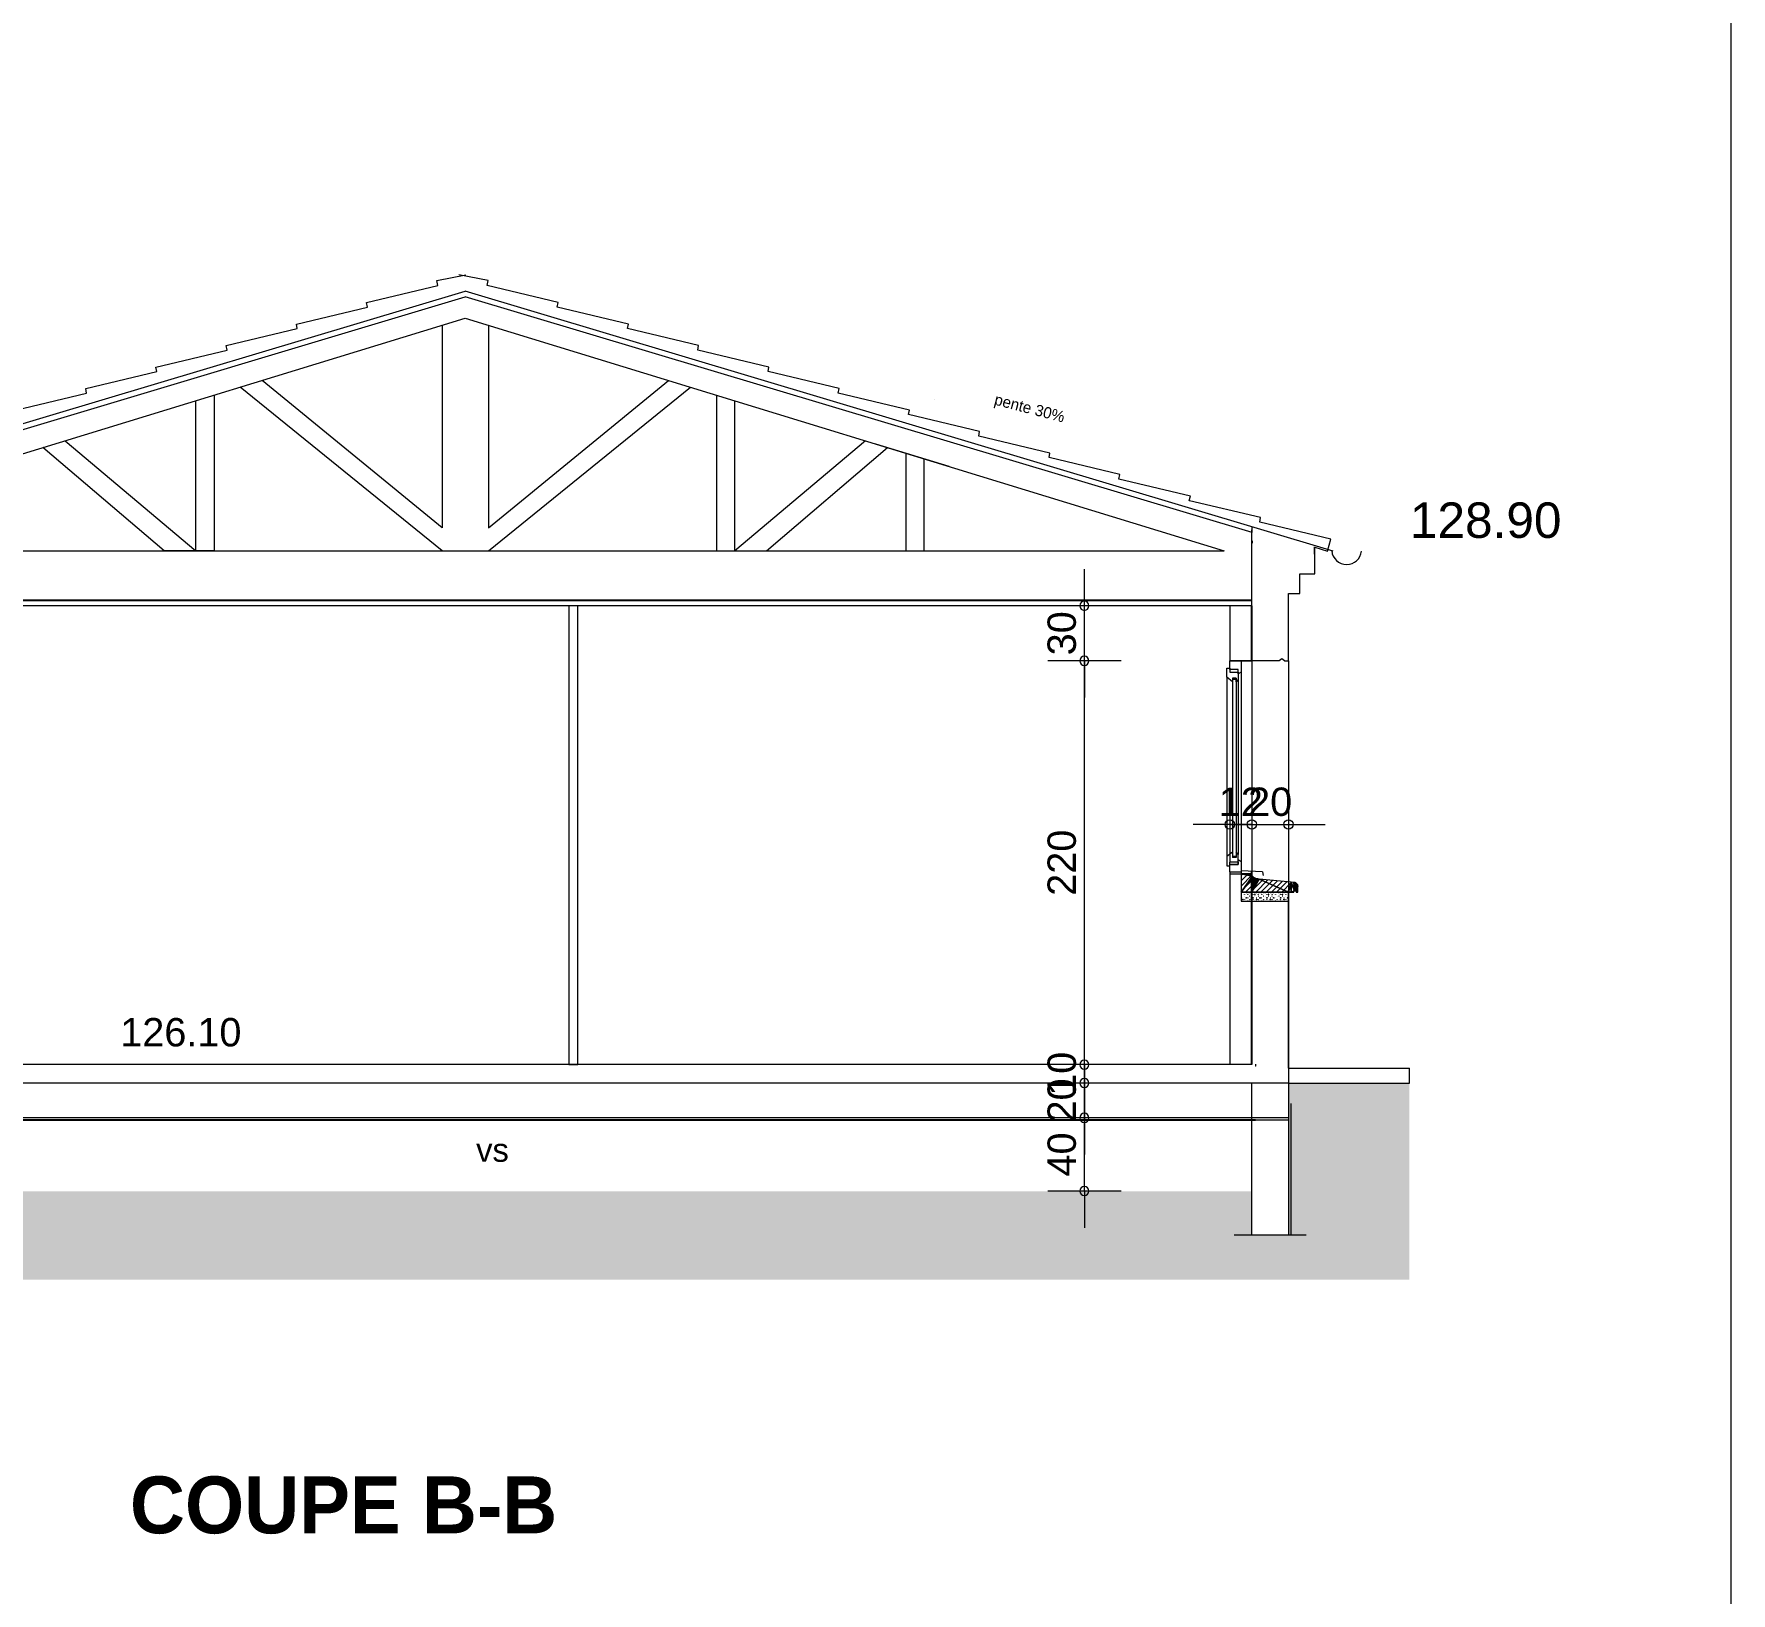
# Model space of a CAD drawing. Header units: metres. Extents: x -36.1 to 26, y -0.1 to 41.9.
# Drawn here: x 16.72 to 25.96, y 24.87 to 33.36 of the extents above; entities that cross this region are included whole.
import ezdxf
from ezdxf.enums import TextEntityAlignment as Align
from ezdxf.lldxf.tags import DXFTag

# ---------------------------------------------------------------- set-up
doc = ezdxf.new("R2010")
doc.units = ezdxf.units.M
doc.header["$MEASUREMENT"] = 0
for name, color, linetype in [('Calque commun', 7, 'Continuous'), ('Calque4', 7, 'Continuous'), ('Cotations', 7, 'Continuous'), ('Textes', 7, 'Continuous')]:
    doc.layers.add(name, color=color, linetype=linetype)
doc.styles.add('Arial10', font='arial.ttf', dxfattribs={"height": 0.154626})
doc.styles.add('Arial11', font='arial.ttf', dxfattribs={"height": 0.193282})
doc.styles.add('Arial8', font='arial.ttf', dxfattribs={"height": 0.154626})
doc.styles.add('Arial9', font='arial.ttf', dxfattribs={"height": 0.127566})
doc.styles.add('Century Gothic23', font='GOTHIC.TTF', dxfattribs={"height": 0.061285})
doc.styles.add('Century Gothic8', font='GOTHICB.TTF', dxfattribs={"height": 0.31023})
tags = doc.linetypes.add('HIDDEN', pattern=[0.375, 0.25, -0.125]).pattern_tags.tags
tags[6:7] = [DXFTag(74, 4), DXFTag(75, 0), DXFTag(340, '0'), DXFTag(46, 1.0), DXFTag(50, 0.0), DXFTag(44, 0.0), DXFTag(45, 0.0)]
tags[4:5] = [DXFTag(74, 4), DXFTag(75, 0), DXFTag(340, '0'), DXFTag(46, 1.0), DXFTag(50, 0.0), DXFTag(44, 0.0), DXFTag(45, 0.0)]
tags = doc.linetypes.add('HIDDENX2', pattern=[0.75, 0.5, -0.25]).pattern_tags.tags
tags[6:7] = [DXFTag(74, 4), DXFTag(75, 0), DXFTag(340, '0'), DXFTag(46, 1.0), DXFTag(50, 0.0), DXFTag(44, 0.0), DXFTag(45, 0.0)]
tags[4:5] = [DXFTag(74, 4), DXFTag(75, 0), DXFTag(340, '0'), DXFTag(46, 1.0), DXFTag(50, 0.0), DXFTag(44, 0.0), DXFTag(45, 0.0)]

# ---------------------------------------------------------------- blocks, each defined once
blk = doc.blocks.new('new253')
at = {"layer": 'Cotations', "color": 14, "linetype": 'Continuous', "lineweight": 9}
blk.add_arc((0, 0), 0.5, 0, 359.9994, dxfattribs=at)
blk = doc.blocks.new('new254')
at = {"layer": 'Cotations', "color": 14, "linetype": 'Continuous', "lineweight": 9}
blk.add_arc((0, 0), 0.5, 0, 359.9994, dxfattribs=at)
blk = doc.blocks.new('DimLine15490')
at = {"layer": 'Cotations', "color": 14, "linetype": 'Continuous', "lineweight": 9}
for p, q in [((22.4391, 30.2484), (22.4391, 30.4484)), ((22.6391, 30.2484), (22.2391, 30.2484)), ((22.4391, 29.9485), (22.4391, 30.2484)), ((22.6391, 29.9485), (22.2391, 29.9485)), ((22.4391, 29.9485), (22.4391, 29.7485))]:
    blk.add_line(p, q, dxfattribs=at)
at = {"layer": 'Cotations', "color": 14, "linetype": 'Continuous', "lineweight": 9, "xscale": 0.05000000074505806, "yscale": 0.05000000074505806, "zscale": 0.05000000074505806}
for name, p, rotation in [('new254', (22.4391, 30.2484), -90.00000000000001), ('new253', (22.4391, 29.9485), 90)]:
    blk.add_blockref(name, p, dxfattribs=dict(at, rotation=rotation))
at = {"layer": 'Cotations', "color": 7, "linetype": 'Continuous', "lineweight": 9, "style": 'Arial8'}
blk.add_text('30', height=0.15463, rotation=90, dxfattribs=at).set_placement((22.4391, 30.0984), align=Align.BOTTOM_CENTER)
blk = doc.blocks.new('new257')
at = {"layer": 'Cotations', "color": 14, "linetype": 'Continuous', "lineweight": 9}
blk.add_arc((0, 0), 0.5, 0, 359.9994, dxfattribs=at)
blk = doc.blocks.new('new258')
at = {"layer": 'Cotations', "color": 14, "linetype": 'Continuous', "lineweight": 9}
blk.add_arc((0, 0), 0.5, 0, 359.9994, dxfattribs=at)
blk = doc.blocks.new('DimLine15597')
at = {"layer": 'Cotations', "color": 14, "linetype": 'Continuous', "lineweight": 9}
for p, q in [((23.2312, 29.257), (23.2312, 28.857)), ((23.3512, 29.257), (23.3512, 28.857)), ((23.2312, 29.057), (23.0312, 29.057)), ((23.2312, 29.057), (23.3512, 29.057)), ((23.3512, 29.057), (23.5512, 29.057))]:
    blk.add_line(p, q, dxfattribs=at)
at = {"layer": 'Cotations', "color": 14, "linetype": 'Continuous', "lineweight": 9, "extrusion": (0, 0, -1), "xscale": 0.05000000074505806, "yscale": 0.05000000074505806, "zscale": 0.05000000074505806, "rotation": 180}
blk.add_blockref('new257', (-23.2312, 29.057), dxfattribs=at)
at = {"layer": 'Cotations', "color": 14, "linetype": 'Continuous', "lineweight": 9, "extrusion": (0, 0, -1), "xscale": 0.05000000074505806, "yscale": 0.05000000074505806, "zscale": 0.05000000074505806}
blk.add_blockref('new258', (-23.3512, 29.057), dxfattribs=at)
at = {"layer": 'Cotations', "color": 7, "linetype": 'Continuous', "lineweight": 9, "style": 'Arial8'}
blk.add_text('12', height=0.15463, dxfattribs=at).set_placement((23.2912, 29.057), align=Align.BOTTOM_CENTER)
blk = doc.blocks.new('new259')
at = {"layer": 'Cotations', "color": 14, "linetype": 'Continuous', "lineweight": 9}
blk.add_arc((0, 0), 0.5, 0, 359.9994, dxfattribs=at)
blk = doc.blocks.new('new260')
at = {"layer": 'Cotations', "color": 14, "linetype": 'Continuous', "lineweight": 9}
blk.add_arc((0, 0), 0.5, 0, 359.9994, dxfattribs=at)
blk = doc.blocks.new('DimLine15603')
at = {"layer": 'Cotations', "color": 14, "linetype": 'Continuous', "lineweight": 9}
for p, q in [((23.3512, 29.257), (23.3512, 28.857)), ((23.5512, 29.257), (23.5512, 28.857)), ((23.3512, 29.057), (23.1512, 29.057)), ((23.3512, 29.057), (23.5512, 29.057)), ((23.5512, 29.057), (23.7512, 29.057))]:
    blk.add_line(p, q, dxfattribs=at)
at = {"layer": 'Cotations', "color": 14, "linetype": 'Continuous', "lineweight": 9, "extrusion": (0, 0, -1), "xscale": 0.05000000074505806, "yscale": 0.05000000074505806, "zscale": 0.05000000074505806, "rotation": 180}
blk.add_blockref('new259', (-23.3512, 29.057), dxfattribs=at)
at = {"layer": 'Cotations', "color": 14, "linetype": 'Continuous', "lineweight": 9, "extrusion": (0, 0, -1), "xscale": 0.05000000074505806, "yscale": 0.05000000074505806, "zscale": 0.05000000074505806}
blk.add_blockref('new260', (-23.5512, 29.057), dxfattribs=at)
at = {"layer": 'Cotations', "color": 7, "linetype": 'Continuous', "lineweight": 9, "style": 'Arial8'}
blk.add_text('20', height=0.15463, dxfattribs=at).set_placement((23.4512, 29.057), align=Align.BOTTOM_CENTER)
blk = doc.blocks.new('new261')
at = {"layer": 'Cotations', "color": 14, "linetype": 'Continuous', "lineweight": 9}
blk.add_arc((0, 0), 0.5, 0, 359.9994, dxfattribs=at)
blk = doc.blocks.new('new262')
at = {"layer": 'Cotations', "color": 14, "linetype": 'Continuous', "lineweight": 9}
blk.add_arc((0, 0), 0.5, 0, 359.9994, dxfattribs=at)
blk = doc.blocks.new('DimLine15617')
at = {"layer": 'Cotations', "color": 14, "linetype": 'Continuous', "lineweight": 9}
for p, q in [((22.4391, 27.7484), (22.4391, 27.9484)), ((22.6391, 27.7484), (22.2391, 27.7484)), ((22.4391, 27.6484), (22.4391, 27.7484)), ((22.6391, 27.6484), (22.2391, 27.6484)), ((22.4391, 27.6484), (22.4391, 27.4484))]:
    blk.add_line(p, q, dxfattribs=at)
at = {"layer": 'Cotations', "color": 14, "linetype": 'Continuous', "lineweight": 9, "xscale": 0.05000000074505806, "yscale": 0.05000000074505806, "zscale": 0.05000000074505806}
for name, p, rotation in [('new262', (22.4391, 27.7484), -90.00000000000001), ('new261', (22.4391, 27.6484), 90)]:
    blk.add_blockref(name, p, dxfattribs=dict(at, rotation=rotation))
at = {"layer": 'Cotations', "color": 7, "linetype": 'Continuous', "lineweight": 9, "style": 'Arial8'}
blk.add_text('10', height=0.15463, rotation=90, dxfattribs=at).set_placement((22.4391, 27.6984), align=Align.BOTTOM_CENTER)
blk = doc.blocks.new('new263')
at = {"layer": 'Cotations', "color": 14, "linetype": 'Continuous', "lineweight": 9}
blk.add_arc((0, 0), 0.5, 0, 359.9994, dxfattribs=at)
blk = doc.blocks.new('new264')
at = {"layer": 'Cotations', "color": 14, "linetype": 'Continuous', "lineweight": 9}
blk.add_arc((0, 0), 0.5, 0, 359.9994, dxfattribs=at)
blk = doc.blocks.new('DimLine15623')
at = {"layer": 'Cotations', "color": 14, "linetype": 'Continuous', "lineweight": 9}
for p, q in [((22.4391, 27.6484), (22.4391, 27.8484)), ((22.6391, 27.6484), (22.2391, 27.6484)), ((22.4391, 27.4584), (22.4391, 27.6484)), ((22.6391, 27.4584), (22.2391, 27.4584)), ((22.4391, 27.4584), (22.4391, 27.2584))]:
    blk.add_line(p, q, dxfattribs=at)
at = {"layer": 'Cotations', "color": 14, "linetype": 'Continuous', "lineweight": 9, "xscale": 0.05000000074505806, "yscale": 0.05000000074505806, "zscale": 0.05000000074505806}
for name, p, rotation in [('new264', (22.4391, 27.6484), -90.00000000000001), ('new263', (22.4391, 27.4584), 90)]:
    blk.add_blockref(name, p, dxfattribs=dict(at, rotation=rotation))
at = {"layer": 'Cotations', "color": 7, "linetype": 'Continuous', "lineweight": 9, "style": 'Arial8'}
blk.add_text('20', height=0.15463, rotation=90, dxfattribs=at).set_placement((22.4391, 27.5534), align=Align.BOTTOM_CENTER)
blk = doc.blocks.new('new265')
at = {"layer": 'Cotations', "color": 14, "linetype": 'Continuous', "lineweight": 9}
blk.add_arc((0, 0), 0.5, 0, 359.9994, dxfattribs=at)
blk = doc.blocks.new('new266')
at = {"layer": 'Cotations', "color": 14, "linetype": 'Continuous', "lineweight": 9}
blk.add_arc((0, 0), 0.5, 0, 359.9994, dxfattribs=at)
blk = doc.blocks.new('DimLine15629')
at = {"layer": 'Cotations', "color": 14, "linetype": 'Continuous', "lineweight": 9}
for p, q in [((22.4391, 27.4584), (22.4391, 27.6584)), ((22.6391, 27.4584), (22.2391, 27.4584)), ((22.4391, 27.0597), (22.4391, 27.4584)), ((22.6391, 27.0597), (22.2391, 27.0597)), ((22.4391, 27.0597), (22.4391, 26.8597))]:
    blk.add_line(p, q, dxfattribs=at)
at = {"layer": 'Cotations', "color": 14, "linetype": 'Continuous', "lineweight": 9, "xscale": 0.05000000074505806, "yscale": 0.05000000074505806, "zscale": 0.05000000074505806}
for name, p, rotation in [('new266', (22.4391, 27.4584), -90.00000000000001), ('new265', (22.4391, 27.0597), 90)]:
    blk.add_blockref(name, p, dxfattribs=dict(at, rotation=rotation))
at = {"layer": 'Cotations', "color": 7, "linetype": 'Continuous', "lineweight": 9, "style": 'Arial8'}
blk.add_text('40', height=0.15463, rotation=90, dxfattribs=at).set_placement((22.4391, 27.2591), align=Align.BOTTOM_CENTER)
blk = doc.blocks.new('new267')
at = {"layer": 'Cotations', "color": 14, "linetype": 'Continuous', "lineweight": 9}
blk.add_arc((0, 0), 0.5, 0, 359.9994, dxfattribs=at)
blk = doc.blocks.new('new268')
at = {"layer": 'Cotations', "color": 14, "linetype": 'Continuous', "lineweight": 9}
blk.add_arc((0, 0), 0.5, 0, 359.9994, dxfattribs=at)
blk = doc.blocks.new('DimLine15642')
at = {"layer": 'Cotations', "color": 14, "linetype": 'Continuous', "lineweight": 9}
for p, q in [((22.4391, 27.7484), (22.4391, 27.9484)), ((22.6391, 27.7484), (22.2391, 27.7484)), ((22.4391, 27.6484), (22.4391, 27.7484)), ((22.6391, 27.6484), (22.2391, 27.6484)), ((22.4391, 27.6484), (22.4391, 27.4484))]:
    blk.add_line(p, q, dxfattribs=at)
at = {"layer": 'Cotations', "color": 14, "linetype": 'Continuous', "lineweight": 9, "xscale": 0.05000000074505806, "yscale": 0.05000000074505806, "zscale": 0.05000000074505806}
for name, p, rotation in [('new268', (22.4391, 27.7484), -90.00000000000001), ('new267', (22.4391, 27.6484), 90)]:
    blk.add_blockref(name, p, dxfattribs=dict(at, rotation=rotation))
at = {"layer": 'Cotations', "color": 7, "linetype": 'Continuous', "lineweight": 9, "style": 'Arial8'}
blk.add_text('10', height=0.15463, rotation=90, dxfattribs=at).set_placement((22.4391, 27.6984), align=Align.BOTTOM_CENTER)
blk = doc.blocks.new('new269')
at = {"layer": 'Cotations', "color": 14, "linetype": 'Continuous', "lineweight": 9}
blk.add_arc((0, 0), 0.5, 0, 359.9994, dxfattribs=at)
blk = doc.blocks.new('new270')
at = {"layer": 'Cotations', "color": 14, "linetype": 'Continuous', "lineweight": 9}
blk.add_arc((0, 0), 0.5, 0, 359.9994, dxfattribs=at)
blk = doc.blocks.new('DimLine15648')
at = {"layer": 'Cotations', "color": 14, "linetype": 'Continuous', "lineweight": 9}
for p, q in [((22.4391, 27.7484), (22.4391, 27.9484)), ((22.6391, 27.7484), (22.2391, 27.7484)), ((22.4391, 27.6484), (22.4391, 27.7484)), ((22.6391, 27.6484), (22.2391, 27.6484)), ((22.4391, 27.6484), (22.4391, 27.4484))]:
    blk.add_line(p, q, dxfattribs=at)
at = {"layer": 'Cotations', "color": 14, "linetype": 'Continuous', "lineweight": 9, "xscale": 0.05000000074505806, "yscale": 0.05000000074505806, "zscale": 0.05000000074505806}
for name, p, rotation in [('new270', (22.4391, 27.7484), -90.00000000000001), ('new269', (22.4391, 27.6484), 90)]:
    blk.add_blockref(name, p, dxfattribs=dict(at, rotation=rotation))
at = {"layer": 'Cotations', "color": 7, "linetype": 'Continuous', "lineweight": 9, "style": 'Arial8'}
blk.add_text('10', height=0.15463, rotation=90, dxfattribs=at).set_placement((22.4391, 27.6984), align=Align.BOTTOM_CENTER)
blk = doc.blocks.new('new273')
at = {"layer": 'Cotations', "color": 14, "linetype": 'Continuous', "lineweight": 9}
blk.add_arc((0, 0), 0.5, 0, 359.9994, dxfattribs=at)
blk = doc.blocks.new('new274')
at = {"layer": 'Cotations', "color": 14, "linetype": 'Continuous', "lineweight": 9}
blk.add_arc((0, 0), 0.5, 0, 359.9994, dxfattribs=at)
blk = doc.blocks.new('DimLine15685')
at = {"layer": 'Cotations', "color": 14, "linetype": 'Continuous', "lineweight": 9}
for p, q in [((22.4391, 29.9485), (22.4391, 30.1485)), ((22.6391, 29.9485), (22.2391, 29.9485)), ((22.4391, 27.7484), (22.4391, 29.9485)), ((22.6391, 27.7484), (22.2391, 27.7484)), ((22.4391, 27.7484), (22.4391, 27.5484))]:
    blk.add_line(p, q, dxfattribs=at)
at = {"layer": 'Cotations', "color": 14, "linetype": 'Continuous', "lineweight": 9, "xscale": 0.05000000074505806, "yscale": 0.05000000074505806, "zscale": 0.05000000074505806}
for name, p, rotation in [('new274', (22.4391, 29.9485), -90.00000000000001), ('new273', (22.4391, 27.7484), 90)]:
    blk.add_blockref(name, p, dxfattribs=dict(at, rotation=rotation))
at = {"layer": 'Cotations', "color": 7, "linetype": 'Continuous', "lineweight": 9, "style": 'Arial8'}
blk.add_text('220', height=0.15463, rotation=90, dxfattribs=at).set_placement((22.4391, 28.8484), align=Align.BOTTOM_CENTER)
blk = doc.blocks.new('hatch12')
at = {"layer": 'Calque commun', "color": 7, "linetype": 'Continuous', "lineweight": 9}
for p, q in [((23.303, 28.7885), (23.2927, 28.7781)), ((23.3313, 28.7885), (23.2927, 28.7499)), ((23.3513, 28.7802), (23.2927, 28.7216)), ((23.3657, 28.7663), (23.2927, 28.6933)), ((23.3873, 28.7596), (23.3161, 28.6885)), ((23.4134, 28.7574), (23.3444, 28.6885)), ((23.4391, 28.7548), (23.3727, 28.6885)), ((23.4648, 28.7523), (23.401, 28.6885)), ((23.4905, 28.7497), (23.4293, 28.6885)), ((23.5162, 28.7471), (23.4576, 28.6885)), ((23.542, 28.7446), (23.4858, 28.6885)), ((23.5677, 28.7421), (23.5141, 28.6885)), ((23.5917, 28.7377), (23.5424, 28.6885)), ((23.6027, 28.7205), (23.5707, 28.6885)), ((23.6027, 28.6922), (23.599, 28.6885))]:
    blk.add_line(p, q, dxfattribs=at)
at = {"layer": 'Calque commun', "color": 7, "linetype": 'Continuous', "lineweight": 18}
mesh = blk.add_polyface(dxfattribs=at)
corners = [(23.5913, 28.694), (23.5921, 28.6928), (23.6027, 28.6885), (23.5807, 28.6885), (23.5805, 28.6899), (23.5662, 28.6885), (23.5859, 28.6961), (23.6016, 28.7255), (23.5998, 28.7294), (23.5832, 28.695), (23.5662, 28.7422), (23.5987, 28.7312), (23.5845, 28.6957), (23.587, 28.74), (23.5849, 28.7406), (23.5908, 28.7383), (23.5889, 28.7392), (23.5874, 28.6961), (23.5889, 28.6957), (23.6027, 28.7214), (23.3512, 28.6885), (23.3877, 28.7596), (23.384, 28.7599), (23.3915, 28.7596), (23.3547, 28.7756), (23.2927, 28.6885), (23.3573, 28.7729), (23.5828, 28.741), (23.5807, 28.7412), (23.5512, 28.6885), (23.3803, 28.7605), (23.3766, 28.7614), (23.373, 28.7627), (23.3696, 28.7642), (23.5944, 28.7358), (23.5927, 28.7371), (23.5929, 28.6899), (23.5927, 28.6885), (23.6008, 28.7275), (23.3524, 28.7786), (23.2927, 28.7885), (23.5927, 28.6914), (23.3484, 28.785), (23.3469, 28.7885), (23.3503, 28.7817), (23.5807, 28.6914), (23.5821, 28.694), (23.5902, 28.695), (23.5812, 28.6928), (23.3631, 28.768), (23.3601, 28.7703), (23.3662, 28.766), (23.5974, 28.7328), (23.5959, 28.7344), (23.6022, 28.7234)]
mesh.append_faces([[corners[k] for k in face] for face in [(40, 42, 43), (34, 52, 53)]], dxfattribs={"vtx0": -1, "color": 7})
mesh.append_faces([[corners[k] for k in face] for face in [(11, 6, 8), (24, 25, 26), (9, 5, 46), (0, 19, 47), (23, 29, 10)]], dxfattribs={"vtx0": -1, "vtx1": -1, "color": 7})
mesh.append_faces([[corners[k] for k in face] for face in [(6, 7, 8), (9, 10, 5), (12, 14, 28), (12, 15, 13), (34, 6, 52)]], dxfattribs={"vtx0": -1, "vtx1": -1, "vtx2": -1, "color": 7})
mesh.append_faces([[corners[k] for k in face] for face in [(12, 13, 14), (20, 21, 22), (23, 20, 29), (0, 2, 19), (12, 35, 15), (9, 28, 10), (20, 50, 26), (20, 33, 51), (6, 19, 54), (24, 40, 25), (5, 48, 46), (6, 54, 7)]], dxfattribs={"vtx0": -1, "vtx2": -1, "color": 7})
mesh.append_faces([[corners[k] for k in face] for face in [(3, 4, 5)]], dxfattribs={"vtx1": -1, "color": 7})
mesh.append_faces([[corners[k] for k in face] for face in [(0, 1, 2), (17, 18, 19), (23, 21, 20), (25, 20, 26), (30, 31, 20), (32, 33, 20), (34, 35, 6), (24, 39, 40), (31, 32, 20), (1, 41, 2), (44, 42, 40), (4, 45, 5), (22, 30, 20), (39, 44, 40), (18, 47, 19), (45, 48, 5), (49, 50, 20), (51, 49, 20), (29, 5, 10), (6, 17, 19), (11, 52, 6), (9, 12, 28), (12, 6, 35), (41, 36, 2)]], dxfattribs={"vtx1": -1, "vtx2": -1, "color": 7})
mesh.append_faces([[corners[k] for k in face] for face in [(15, 16, 13), (14, 27, 28), (36, 37, 2), (7, 38, 8)]], dxfattribs={"vtx2": -1, "color": 7})
blk = doc.blocks.new('Block16546')
at = {"layer": 'Calque commun', "color": 7, "linetype": 'Continuous', "lineweight": 9}
for p, q in [((23.2936, 28.6776), (23.2927, 28.6776)), ((23.2927, 28.6743), (23.2936, 28.6743)), ((23.2933, 28.6666), (23.2927, 28.6672)), ((23.2927, 28.666), (23.2933, 28.6666)), ((23.2946, 28.676), (23.2936, 28.6776)), ((23.2936, 28.6743), (23.2946, 28.676)), ((23.3014, 28.6853), (23.3021, 28.686)), ((23.3021, 28.6847), (23.3014, 28.6853)), ((23.3021, 28.686), (23.3027, 28.6853)), ((23.3027, 28.6853), (23.3021, 28.6847)), ((23.3108, 28.676), (23.3114, 28.6766)), ((23.3114, 28.6753), (23.3108, 28.676)), ((23.3108, 28.6666), (23.3114, 28.6672)), ((23.3114, 28.666), (23.3108, 28.6666)), ((23.3114, 28.6766), (23.3121, 28.676)), ((23.3121, 28.676), (23.3114, 28.6753)), ((23.3114, 28.6672), (23.3121, 28.6666)), ((23.3121, 28.6666), (23.3114, 28.666)), ((23.3202, 28.6853), (23.3208, 28.686)), ((23.3208, 28.6847), (23.3202, 28.6853)), ((23.3208, 28.686), (23.3214, 28.6853)), ((23.3214, 28.6853), (23.3208, 28.6847)), ((23.3296, 28.676), (23.3302, 28.6766)), ((23.3302, 28.6753), (23.3296, 28.676)), ((23.3302, 28.6766), (23.3308, 28.676)), ((23.3308, 28.676), (23.3302, 28.6753)), ((23.3389, 28.6853), (23.3396, 28.686)), ((23.3396, 28.6847), (23.3389, 28.6853)), ((23.3389, 28.6666), (23.3396, 28.6672)), ((23.3396, 28.666), (23.3389, 28.6666)), ((23.3396, 28.686), (23.3402, 28.6853)), ((23.3402, 28.6853), (23.3396, 28.6847)), ((23.3396, 28.6672), (23.3402, 28.6666)), ((23.3402, 28.6666), (23.3396, 28.666)), ((23.3471, 28.6853), (23.348, 28.687)), ((23.348, 28.6837), (23.3471, 28.6853)), ((23.348, 28.687), (23.3499, 28.687)), ((23.3499, 28.6837), (23.348, 28.6837)), ((23.3483, 28.6666), (23.3489, 28.6672)), ((23.3489, 28.666), (23.3483, 28.6666)), ((23.3489, 28.6672), (23.3496, 28.6666)), ((23.3496, 28.6666), (23.3489, 28.666)), ((23.3499, 28.687), (23.3508, 28.6853)), ((23.3508, 28.6853), (23.3499, 28.6837)), ((23.3577, 28.676), (23.3583, 28.6766)), ((23.3583, 28.6753), (23.3577, 28.676)), ((23.3583, 28.6766), (23.3589, 28.676)), ((23.3589, 28.676), (23.3583, 28.6753)), ((23.3658, 28.676), (23.3668, 28.6776)), ((23.3668, 28.6743), (23.3658, 28.676)), ((23.3668, 28.6776), (23.3677, 28.6776)), ((23.3677, 28.6743), (23.3668, 28.6743)), ((23.3671, 28.6666), (23.3677, 28.6672)), ((23.3677, 28.666), (23.3671, 28.6666)), ((23.3686, 28.6776), (23.3677, 28.6776)), ((23.3677, 28.6743), (23.3686, 28.6743)), ((23.3683, 28.6666), (23.3677, 28.6672)), ((23.3677, 28.666), (23.3683, 28.6666)), ((23.3696, 28.676), (23.3686, 28.6776)), ((23.3686, 28.6743), (23.3696, 28.676)), ((23.3764, 28.6853), (23.3771, 28.686)), ((23.3771, 28.6847), (23.3764, 28.6853)), ((23.3771, 28.686), (23.3777, 28.6853)), ((23.3777, 28.6853), (23.3771, 28.6847)), ((23.3858, 28.676), (23.3864, 28.6766)), ((23.3864, 28.6753), (23.3858, 28.676)), ((23.3858, 28.6666), (23.3864, 28.6672)), ((23.3864, 28.666), (23.3858, 28.6666)), ((23.3864, 28.6766), (23.3871, 28.676)), ((23.3871, 28.676), (23.3864, 28.6753)), ((23.3864, 28.6672), (23.3871, 28.6666)), ((23.3871, 28.6666), (23.3864, 28.666)), ((23.3952, 28.6853), (23.3958, 28.686)), ((23.3958, 28.6847), (23.3952, 28.6853)), ((23.3958, 28.686), (23.3964, 28.6853)), ((23.3964, 28.6853), (23.3958, 28.6847)), ((23.4046, 28.676), (23.4052, 28.6766)), ((23.4052, 28.6753), (23.4046, 28.676)), ((23.4052, 28.6766), (23.4058, 28.676)), ((23.4058, 28.676), (23.4052, 28.6753)), ((23.4139, 28.6853), (23.4146, 28.686)), ((23.4146, 28.6847), (23.4139, 28.6853)), ((23.4139, 28.6666), (23.4146, 28.6672)), ((23.4146, 28.666), (23.4139, 28.6666)), ((23.4146, 28.686), (23.4152, 28.6853)), ((23.4152, 28.6853), (23.4146, 28.6847)), ((23.4146, 28.6672), (23.4152, 28.6666)), ((23.4152, 28.6666), (23.4146, 28.666)), ((23.4221, 28.6853), (23.423, 28.687)), ((23.423, 28.6837), (23.4221, 28.6853)), ((23.423, 28.687), (23.4249, 28.687)), ((23.4249, 28.6837), (23.423, 28.6837)), ((23.4233, 28.6666), (23.4239, 28.6672)), ((23.4239, 28.666), (23.4233, 28.6666)), ((23.4239, 28.6672), (23.4246, 28.6666)), ((23.4246, 28.6666), (23.4239, 28.666)), ((23.4249, 28.687), (23.4258, 28.6853)), ((23.4258, 28.6853), (23.4249, 28.6837)), ((23.4327, 28.676), (23.4333, 28.6766)), ((23.4333, 28.6753), (23.4327, 28.676)), ((23.4333, 28.6766), (23.4339, 28.676)), ((23.4339, 28.676), (23.4333, 28.6753)), ((23.4408, 28.676), (23.4417, 28.6776)), ((23.4417, 28.6743), (23.4408, 28.676)), ((23.4417, 28.6776), (23.4427, 28.6776)), ((23.4427, 28.6743), (23.4417, 28.6743)), ((23.4421, 28.6666), (23.4427, 28.6672)), ((23.4427, 28.666), (23.4421, 28.6666)), ((23.4436, 28.6776), (23.4427, 28.6776)), ((23.4427, 28.6743), (23.4436, 28.6743)), ((23.4433, 28.6666), (23.4427, 28.6672)), ((23.4427, 28.666), (23.4433, 28.6666)), ((23.4446, 28.676), (23.4436, 28.6776)), ((23.4436, 28.6743), (23.4446, 28.676)), ((23.4514, 28.6853), (23.4521, 28.686)), ((23.4521, 28.6847), (23.4514, 28.6853)), ((23.4521, 28.686), (23.4527, 28.6853)), ((23.4527, 28.6853), (23.4521, 28.6847)), ((23.4608, 28.676), (23.4614, 28.6766)), ((23.4614, 28.6753), (23.4608, 28.676)), ((23.4608, 28.6666), (23.4614, 28.6672)), ((23.4614, 28.666), (23.4608, 28.6666)), ((23.4614, 28.6766), (23.4621, 28.676)), ((23.4621, 28.676), (23.4614, 28.6753)), ((23.4614, 28.6672), (23.4621, 28.6666)), ((23.4621, 28.6666), (23.4614, 28.666)), ((23.4702, 28.6853), (23.4708, 28.686)), ((23.4708, 28.6847), (23.4702, 28.6853)), ((23.4708, 28.686), (23.4714, 28.6853)), ((23.4714, 28.6853), (23.4708, 28.6847)), ((23.4796, 28.676), (23.4802, 28.6766)), ((23.4802, 28.6753), (23.4796, 28.676)), ((23.4802, 28.6766), (23.4808, 28.676)), ((23.4808, 28.676), (23.4802, 28.6753)), ((23.4889, 28.6853), (23.4896, 28.686)), ((23.4896, 28.6847), (23.4889, 28.6853)), ((23.4889, 28.6666), (23.4896, 28.6672)), ((23.4896, 28.666), (23.4889, 28.6666)), ((23.4896, 28.686), (23.4902, 28.6853)), ((23.4902, 28.6853), (23.4896, 28.6847)), ((23.4896, 28.6672), (23.4902, 28.6666)), ((23.4902, 28.6666), (23.4896, 28.666)), ((23.4971, 28.6853), (23.498, 28.687)), ((23.498, 28.6837), (23.4971, 28.6853)), ((23.498, 28.687), (23.4999, 28.687)), ((23.4999, 28.6837), (23.498, 28.6837)), ((23.4983, 28.6666), (23.4989, 28.6672)), ((23.4989, 28.666), (23.4983, 28.6666)), ((23.4989, 28.6672), (23.4996, 28.6666)), ((23.4996, 28.6666), (23.4989, 28.666)), ((23.4999, 28.687), (23.5008, 28.6853)), ((23.5008, 28.6853), (23.4999, 28.6837)), ((23.5077, 28.676), (23.5083, 28.6766)), ((23.5083, 28.6753), (23.5077, 28.676)), ((23.5083, 28.6766), (23.5089, 28.676)), ((23.5089, 28.676), (23.5083, 28.6753)), ((23.5158, 28.676), (23.5168, 28.6776)), ((23.5168, 28.6743), (23.5158, 28.676)), ((23.5168, 28.6776), (23.5177, 28.6776)), ((23.5177, 28.6743), (23.5168, 28.6743)), ((23.5171, 28.6666), (23.5177, 28.6672)), ((23.5177, 28.666), (23.5171, 28.6666)), ((23.5186, 28.6776), (23.5177, 28.6776)), ((23.5177, 28.6743), (23.5186, 28.6743)), ((23.5183, 28.6666), (23.5177, 28.6672)), ((23.5177, 28.666), (23.5183, 28.6666)), ((23.5196, 28.676), (23.5186, 28.6776)), ((23.5186, 28.6743), (23.5196, 28.676)), ((23.5264, 28.6853), (23.5271, 28.686)), ((23.5271, 28.6847), (23.5264, 28.6853)), ((23.5271, 28.686), (23.5277, 28.6853)), ((23.5277, 28.6853), (23.5271, 28.6847)), ((23.5358, 28.676), (23.5364, 28.6766)), ((23.5364, 28.6753), (23.5358, 28.676)), ((23.5358, 28.6666), (23.5364, 28.6672)), ((23.5364, 28.666), (23.5358, 28.6666)), ((23.5364, 28.6766), (23.5371, 28.676)), ((23.5371, 28.676), (23.5364, 28.6753)), ((23.5364, 28.6672), (23.5371, 28.6666)), ((23.5371, 28.6666), (23.5364, 28.666)), ((23.5452, 28.6853), (23.5458, 28.686)), ((23.5458, 28.6847), (23.5452, 28.6853)), ((23.5458, 28.686), (23.5464, 28.6853)), ((23.5464, 28.6853), (23.5458, 28.6847)), ((23.3002, 28.6478), (23.3011, 28.6495)), ((23.3011, 28.6462), (23.3002, 28.6478)), ((23.3011, 28.6495), (23.303, 28.6495)), ((23.303, 28.6462), (23.3011, 28.6462)), ((23.3014, 28.6572), (23.3021, 28.6578)), ((23.3021, 28.6566), (23.3014, 28.6572)), ((23.3021, 28.6578), (23.3027, 28.6572)), ((23.3027, 28.6572), (23.3021, 28.6566)), ((23.303, 28.6495), (23.3039, 28.6478)), ((23.3039, 28.6478), (23.303, 28.6462)), ((23.3108, 28.6478), (23.3114, 28.6485)), ((23.3114, 28.6472), (23.3108, 28.6478)), ((23.3108, 28.6385), (23.3114, 28.6391)), ((23.3114, 28.6485), (23.3121, 28.6478)), ((23.3121, 28.6478), (23.3114, 28.6472)), ((23.3114, 28.6391), (23.3121, 28.6385)), ((23.3189, 28.6572), (23.3199, 28.6588)), ((23.3199, 28.6556), (23.3189, 28.6572)), ((23.3199, 28.6588), (23.3218, 28.6588)), ((23.3218, 28.6556), (23.3199, 28.6556)), ((23.3218, 28.6588), (23.3227, 28.6572)), ((23.3227, 28.6572), (23.3218, 28.6556)), ((23.3283, 28.6385), (23.3293, 28.6401)), ((23.3293, 28.6401), (23.3311, 28.6401)), ((23.3296, 28.6572), (23.3302, 28.6578)), ((23.3302, 28.6566), (23.3296, 28.6572)), ((23.3302, 28.6578), (23.3308, 28.6572)), ((23.3308, 28.6572), (23.3302, 28.6566)), ((23.3311, 28.6401), (23.3321, 28.6385)), ((23.3389, 28.6478), (23.3396, 28.6485)), ((23.3396, 28.6472), (23.3389, 28.6478)), ((23.3396, 28.6485), (23.3402, 28.6478)), ((23.3402, 28.6478), (23.3396, 28.6472)), ((23.3564, 28.6572), (23.3574, 28.6588)), ((23.3574, 28.6556), (23.3564, 28.6572)), ((23.3574, 28.6588), (23.3593, 28.6588)), ((23.3593, 28.6556), (23.3574, 28.6556)), ((23.3577, 28.6478), (23.3583, 28.6485)), ((23.3583, 28.6472), (23.3577, 28.6478)), ((23.3583, 28.6485), (23.3589, 28.6478)), ((23.3589, 28.6478), (23.3583, 28.6472)), ((23.3593, 28.6588), (23.3602, 28.6572)), ((23.3602, 28.6572), (23.3593, 28.6556)), ((23.3752, 28.6478), (23.3761, 28.6495)), ((23.3761, 28.6462), (23.3752, 28.6478)), ((23.3761, 28.6495), (23.378, 28.6495)), ((23.378, 28.6462), (23.3761, 28.6462)), ((23.3764, 28.6572), (23.3771, 28.6578)), ((23.3771, 28.6566), (23.3764, 28.6572)), ((23.3771, 28.6578), (23.3777, 28.6572)), ((23.3777, 28.6572), (23.3771, 28.6566)), ((23.378, 28.6495), (23.3789, 28.6478)), ((23.3789, 28.6478), (23.378, 28.6462)), ((23.3858, 28.6478), (23.3864, 28.6485)), ((23.3864, 28.6472), (23.3858, 28.6478)), ((23.3858, 28.6385), (23.3864, 28.6391)), ((23.3864, 28.6485), (23.3871, 28.6478)), ((23.3871, 28.6478), (23.3864, 28.6472)), ((23.3864, 28.6391), (23.3871, 28.6385)), ((23.3939, 28.6572), (23.3949, 28.6588)), ((23.3949, 28.6556), (23.3939, 28.6572)), ((23.3949, 28.6588), (23.3967, 28.6588)), ((23.3967, 28.6556), (23.3949, 28.6556)), ((23.3967, 28.6588), (23.3977, 28.6572)), ((23.3977, 28.6572), (23.3967, 28.6556)), ((23.4033, 28.6385), (23.4042, 28.6401)), ((23.4042, 28.6401), (23.4061, 28.6401)), ((23.4046, 28.6572), (23.4052, 28.6578)), ((23.4052, 28.6566), (23.4046, 28.6572)), ((23.4052, 28.6578), (23.4058, 28.6572)), ((23.4058, 28.6572), (23.4052, 28.6566)), ((23.4061, 28.6401), (23.4071, 28.6385)), ((23.4139, 28.6478), (23.4146, 28.6485)), ((23.4146, 28.6472), (23.4139, 28.6478)), ((23.4146, 28.6485), (23.4152, 28.6478)), ((23.4152, 28.6478), (23.4146, 28.6472)), ((23.4314, 28.6572), (23.4324, 28.6588)), ((23.4324, 28.6556), (23.4314, 28.6572)), ((23.4324, 28.6588), (23.4343, 28.6588)), ((23.4343, 28.6556), (23.4324, 28.6556)), ((23.4327, 28.6478), (23.4333, 28.6485)), ((23.4333, 28.6472), (23.4327, 28.6478)), ((23.4333, 28.6485), (23.4339, 28.6478)), ((23.4339, 28.6478), (23.4333, 28.6472)), ((23.4343, 28.6588), (23.4352, 28.6572)), ((23.4352, 28.6572), (23.4343, 28.6556)), ((23.4502, 28.6478), (23.4511, 28.6495)), ((23.4511, 28.6462), (23.4502, 28.6478)), ((23.4511, 28.6495), (23.453, 28.6495)), ((23.453, 28.6462), (23.4511, 28.6462)), ((23.4514, 28.6572), (23.4521, 28.6578)), ((23.4521, 28.6566), (23.4514, 28.6572)), ((23.4521, 28.6578), (23.4527, 28.6572)), ((23.4527, 28.6572), (23.4521, 28.6566)), ((23.453, 28.6495), (23.4539, 28.6478)), ((23.4539, 28.6478), (23.453, 28.6462)), ((23.4608, 28.6478), (23.4614, 28.6485)), ((23.4614, 28.6472), (23.4608, 28.6478)), ((23.4608, 28.6385), (23.4614, 28.6391)), ((23.4614, 28.6485), (23.4621, 28.6478)), ((23.4621, 28.6478), (23.4614, 28.6472)), ((23.4614, 28.6391), (23.4621, 28.6385)), ((23.4689, 28.6572), (23.4699, 28.6588)), ((23.4699, 28.6556), (23.4689, 28.6572)), ((23.4699, 28.6588), (23.4717, 28.6588)), ((23.4717, 28.6556), (23.4699, 28.6556)), ((23.4717, 28.6588), (23.4727, 28.6572)), ((23.4727, 28.6572), (23.4717, 28.6556)), ((23.4783, 28.6385), (23.4793, 28.6401)), ((23.4793, 28.6401), (23.4811, 28.6401)), ((23.4796, 28.6572), (23.4802, 28.6578)), ((23.4802, 28.6566), (23.4796, 28.6572)), ((23.4802, 28.6578), (23.4808, 28.6572)), ((23.4808, 28.6572), (23.4802, 28.6566)), ((23.4811, 28.6401), (23.4821, 28.6385)), ((23.4889, 28.6478), (23.4896, 28.6485)), ((23.4896, 28.6472), (23.4889, 28.6478)), ((23.4896, 28.6485), (23.4902, 28.6478)), ((23.4902, 28.6478), (23.4896, 28.6472)), ((23.5064, 28.6572), (23.5074, 28.6588)), ((23.5074, 28.6556), (23.5064, 28.6572)), ((23.5074, 28.6588), (23.5093, 28.6588)), ((23.5093, 28.6556), (23.5074, 28.6556)), ((23.5077, 28.6478), (23.5083, 28.6485)), ((23.5083, 28.6472), (23.5077, 28.6478)), ((23.5083, 28.6485), (23.5089, 28.6478)), ((23.5089, 28.6478), (23.5083, 28.6472)), ((23.5093, 28.6588), (23.5102, 28.6572)), ((23.5102, 28.6572), (23.5093, 28.6556)), ((23.5252, 28.6478), (23.5261, 28.6495)), ((23.5261, 28.6462), (23.5252, 28.6478)), ((23.5261, 28.6495), (23.528, 28.6495)), ((23.528, 28.6462), (23.5261, 28.6462)), ((23.5264, 28.6572), (23.5271, 28.6578)), ((23.5271, 28.6566), (23.5264, 28.6572)), ((23.5271, 28.6578), (23.5277, 28.6572)), ((23.5277, 28.6572), (23.5271, 28.6566)), ((23.528, 28.6495), (23.5289, 28.6478)), ((23.5289, 28.6478), (23.528, 28.6462)), ((23.5358, 28.6478), (23.5364, 28.6485)), ((23.5364, 28.6472), (23.5358, 28.6478)), ((23.5358, 28.6385), (23.5364, 28.6391)), ((23.5364, 28.6485), (23.5371, 28.6478)), ((23.5371, 28.6478), (23.5364, 28.6472)), ((23.5364, 28.6391), (23.5371, 28.6385)), ((23.5439, 28.6572), (23.5449, 28.6588)), ((23.5449, 28.6556), (23.5439, 28.6572)), ((23.5449, 28.6588), (23.5468, 28.6588)), ((23.5468, 28.6556), (23.5449, 28.6556)), ((23.5468, 28.6588), (23.5477, 28.6572)), ((23.5477, 28.6572), (23.5468, 28.6556))]:
    blk.add_line(p, q, dxfattribs=at)
blk = doc.blocks.new('pattern')
at = {"layer": 'Calque commun', "color": 0, "linetype": 'ByBlock', "lineweight": -2}
blk.add_blockref('Block16546', (0, 0), dxfattribs=at)
at = {"layer": 'Calque commun', "color": 7, "linetype": 'Continuous', "lineweight": 18}
mesh = blk.add_polyface(dxfattribs=at)
corners = [(23.2927, 28.6885), (23.2927, 28.6385), (23.5512, 28.6385), (23.5512, 28.6885)]
mesh.append_faces([[corners[k] for k in face] for face in [(0, 1, 2, 3)]], dxfattribs={"color": 7})

msp = doc.modelspace()

# ---------------------------------------------------------------- hatches: boundary and pattern name
at = {"layer": 'Calque commun', "linetype": 'Continuous', "lineweight": 18}
msp.add_hatch(color=9, dxfattribs=at).paths.add_polyline_path([(24.2098, 26.5762), (24.2098, 27.6484), (23.5512, 27.6484), (23.5512, 27.0435), (23.5512, 26.8195), (23.3512, 26.8195), (23.3512, 27.0584), (14.7496, 27.0584), (14.7496, 26.8195), (14.5496, 26.8195), (14.5496, 27.4984), (13.8707, 27.4984), (13.8707, 26.5762)])

# ---------------------------------------------------------------- linework, layer by layer
at = {"layer": 'Calque commun', "color": 7, "linetype": 'Continuous', "lineweight": 18}
for p, q in [((14.4087, 30.5679), (19.0656, 31.9626)), ((14.7496, 30.6386), (19.0656, 31.9312)), ((23.7942, 30.5465), (19.0656, 31.9626)), ((23.3531, 30.6472), (19.0656, 31.9312)), ((23.3512, 30.2634), (23.3512, 30.6616)), ((23.3512, 30.2784), (14.7496, 30.2784)), ((23.3512, 30.2484), (14.7496, 30.2484)), ((23.2312, 30.2484), (23.2312, 29.9485)), ((23.3512, 30.2484), (23.3512, 30.2784)), ((23.3512, 29.9485), (23.3512, 30.2484)), ((23.5512, 30.2392), (23.5512, 30.2392)), ((23.5144, 29.9598), (23.4994, 29.9485)), ((23.5294, 29.9485), (23.5144, 29.9598)), ((23.3546, 29.9485), (23.2312, 29.9485)), ((23.4994, 29.9485), (23.3512, 29.9485)), ((23.5294, 29.9485), (23.5512, 29.9485)), ((23.2312, 28.7985), (23.2927, 28.7985)), ((23.2312, 28.7985), (23.2312, 27.7484)), ((23.3512, 27.7484), (23.3512, 28.6385)), ((23.5512, 27.7284), (23.5512, 28.6385)), ((23.3512, 27.7484), (14.8696, 27.7484)), ((23.5512, 27.6484), (14.5496, 27.6484)), ((23.3512, 27.4584), (23.3512, 27.6484)), ((23.5512, 27.7284), (24.2098, 27.7284)), ((23.5512, 27.7165), (23.5512, 27.6484)), ((23.5512, 27.6484), (23.5512, 26.8195)), ((24.2098, 27.6484), (24.2098, 27.7284)), ((23.3512, 27.4584), (14.5496, 27.4584)), ((23.5512, 27.4584), (23.2512, 27.4584)), ((23.3512, 26.8195), (23.3512, 27.4584)), ((23.3512, 27.4483), (23.5512, 27.4483))]:
    msp.add_line(p, q, dxfattribs=at)
at = {"layer": 'Calque commun', "color": 7, "linetype": 'Continuous', "lineweight": 9}
for p, q in [((14.9299, 30.5484), (19.0656, 31.8149)), ((19.0656, 31.8149), (23.2014, 30.5484)), ((18.9406, 31.7766), (18.9406, 30.6721)), ((19.1923, 31.7761), (19.1923, 30.6721)), ((18.9406, 30.5484), (17.8397, 31.4394)), ((18.9406, 30.6721), (17.9593, 31.4761)), ((19.1923, 30.6721), (20.1731, 31.4757)), ((19.1923, 30.5484), (20.2927, 31.4391)), ((17.5985, 30.5484), (17.5985, 31.3656)), ((17.6985, 31.3962), (17.6985, 30.5484)), ((20.4344, 31.3957), (20.4344, 30.5484)), ((20.5344, 30.5484), (20.5344, 31.3651)), ((21.6209, 31.3739), (21.6209, 31.3739)), ((17.4263, 30.5484), (16.7654, 31.1105)), ((16.8859, 31.1474), (17.5985, 30.5484)), ((21.2465, 31.147), (20.5344, 30.5484)), ((20.7066, 30.5484), (21.367, 31.1101)), ((21.7016, 31.0077), (21.3036, 31.1296)), ((21.4662, 31.0798), (21.4662, 30.5484)), ((21.5662, 30.5484), (21.5662, 31.0492)), ((14.9299, 30.5484), (23.2014, 30.5484)), ((17.5985, 30.5484), (17.4263, 30.5484)), ((17.5985, 30.5482), (17.4263, 30.5482)), ((17.6985, 30.5484), (17.5985, 30.5484)), ((17.6985, 30.5482), (17.5985, 30.5482)), ((20.4344, 30.5484), (20.5344, 30.5484)), ((20.4344, 30.5482), (20.5344, 30.5482)), ((20.5344, 30.5484), (20.7066, 30.5484)), ((20.5344, 30.5482), (20.7066, 30.5482)), ((21.4662, 30.5484), (21.5662, 30.5484)), ((21.4662, 30.5482), (21.5662, 30.5482)), ((23.3529, 30.6025), (23.3529, 30.5889)), ((23.695, 30.4225), (23.695, 30.4414)), ((23.6137, 30.3159), (23.6137, 30.3353)), ((23.5144, 29.9598), (23.5144, 29.9598)), ((23.2147, 29.9089), (23.2312, 29.9089)), ((23.2147, 29.8589), (23.2147, 29.9089)), ((23.2312, 29.9485), (23.3512, 29.9485)), ((23.2312, 29.9485), (23.3512, 29.9485)), ((23.3546, 29.9485), (23.2312, 29.9485)), ((23.2312, 29.902), (23.2312, 29.9485)), ((23.2312, 29.9089), (23.2312, 29.887)), ((23.2777, 29.902), (23.2312, 29.902)), ((23.2312, 29.887), (23.2777, 29.887)), ((23.2777, 29.887), (23.2777, 29.902)), ((23.2927, 29.887), (23.2777, 29.877)), ((23.2777, 29.877), (23.2777, 29.887)), ((23.2777, 29.887), (23.2777, 29.8462)), ((23.2927, 29.9485), (23.2927, 28.7885)), ((23.2927, 29.902), (23.2927, 29.887)), ((23.3512, 29.9485), (23.3512, 28.8014)), ((23.5512, 29.9485), (23.5512, 27.7165)), ((23.5512, 29.9485), (23.5512, 28.7437)), ((23.2454, 29.8346), (23.2147, 29.8589)), ((23.2147, 29.8589), (23.2147, 28.8815)), ((23.2654, 29.8543), (23.2454, 29.8543)), ((23.2454, 29.8543), (23.2454, 29.8346)), ((23.2454, 29.8543), (23.2454, 28.8762)), ((23.2654, 29.8462), (23.2454, 29.8462)), ((23.2654, 29.8462), (23.2654, 29.8543)), ((23.2654, 29.8543), (23.2654, 28.8762)), ((23.2777, 29.8462), (23.2654, 29.8346)), ((23.2654, 29.8346), (23.2654, 29.8462)), ((23.2777, 29.8462), (23.2777, 28.8942)), ((23.2454, 28.9058), (23.2147, 28.8815)), ((23.2147, 28.8815), (23.2147, 28.8315)), ((23.2312, 28.7985), (23.2312, 28.8535)), ((23.2312, 28.8535), (23.2777, 28.8535)), ((23.2654, 28.8821), (23.2454, 28.8821)), ((23.2654, 28.8762), (23.2454, 28.8762)), ((23.2777, 28.8942), (23.2654, 28.9058)), ((23.2777, 28.8535), (23.2777, 28.8942)), ((23.2777, 28.8385), (23.2777, 28.8663)), ((23.2927, 28.8535), (23.2777, 28.8634)), ((23.2777, 28.8535), (23.2777, 28.8385)), ((23.2147, 28.8315), (23.2312, 28.8315)), ((23.2312, 28.8385), (23.2777, 28.8385)), ((23.2777, 28.8385), (23.2312, 28.8385)), ((23.2327, 28.7885), (23.3512, 28.7885)), ((23.2327, 28.7885), (23.3512, 28.7885)), ((23.4089, 28.7985), (23.2927, 28.8035)), ((23.3512, 28.7885), (23.3469, 28.7885)), ((23.3512, 28.7885), (23.3512, 28.7885)), ((23.4089, 28.7985), (23.4139, 28.7791)), ((23.5662, 28.6885), (23.5512, 28.6885)), ((23.374, 27.7402), (23.372, 27.7402)), ((23.5512, 27.6484), (24.2103, 27.6484))]:
    msp.add_line(p, q, dxfattribs=at)
at = {"layer": 'Calque commun', "color": 5, "linetype": 'ByBlock', "lineweight": -2}
msp.add_line((14.7496, 30.2784), (23.3512, 30.2784), dxfattribs=at)
at = {"layer": 'Calque commun', "color": 3, "linetype": 'ByBlock', "lineweight": -2}
for p, q in [((23.3512, 29.9484), (23.3512, 30.2484)), ((23.3512, 27.7484), (23.3512, 28.8035)), ((14.769, 27.4475), (23.3706, 27.4475))]:
    msp.add_line(p, q, dxfattribs=at)
at = {"layer": 'Calque commun', "color": 13, "linetype": 'Continuous', "lineweight": 9}
msp.add_line((23.374, 27.7402), (23.374, 27.7504), dxfattribs=at)
at = {"layer": 'Calque commun', "color": 7, "linetype": 'HIDDEN', "lineweight": 18}
msp.add_line((23.5639, 27.5364), (23.5639, 26.8195), dxfattribs=at)
at = {"layer": 'Calque commun', "color": 7, "linetype": 'HIDDENX2', "lineweight": 18}
msp.add_line((23.6472, 26.8195), (23.2552, 26.8195), dxfattribs=at)
at = {"layer": 'Calque commun', "color": 7, "linetype": 'Continuous', "lineweight": 18}
msp.add_arc((23.8678, 30.5548), 0.0817, 185.53686, 353.73808, dxfattribs=at)
at = {"layer": 'Cotations', "color": 7, "linetype": 'Continuous', "lineweight": 18}
for p, q in [((23.3531, 30.6472), (23.3531, 30.676)), ((23.692, 30.5692), (23.692, 30.5286)), ((23.692, 30.5365), (23.692, 30.5692))]:
    msp.add_line(p, q, dxfattribs=at)
at = {"layer": 'Cotations', "color": 20, "linetype": 'Continuous', "lineweight": 9}
msp.add_line((23.692, 30.5286), (23.692, 30.5692), dxfattribs=at)
at = {"layer": 'Cotations', "color": 6, "linetype": 'Continuous', "lineweight": 18}
for points in [[(16.6152, 31.3146, 0), (17.0025, 31.4068, 0), (16.9979, 31.4318, 0), (17.3852, 31.524, 0), (17.3806, 31.5489, 0), (17.7679, 31.6411, 0), (17.7633, 31.6661, 0), (18.1506, 31.7583, 0), (18.146, 31.7833, 0), (18.5333, 31.8755, 0), (18.5287, 31.9005, 0), (18.916, 31.9927, 0), (18.9109, 32.0196, 0), (19.0698, 32.0509, 0)], [(23.5512, 29.9485, 0), (23.5512, 30.3159, 0), (23.6137, 30.3159, 0), (23.6137, 30.4225, 0), (23.695, 30.4225, 0), (23.695, 30.5679, 0), (23.7637, 30.5465, 0), (23.7817, 30.6115, 0), (23.3944, 30.7037, 0), (23.399, 30.7287, 0), (23.0117, 30.8209, 0), (23.0098, 30.8215, 0), (23.0163, 30.8459, 0), (22.6271, 30.9386, 0), (22.6329, 30.9632, 0), (22.2464, 31.0553, 0), (22.2509, 31.0802, 0), (21.8637, 31.1724, 0), (21.8682, 31.1974, 0), (21.481, 31.2896, 0), (21.4856, 31.3146, 0), (21.0983, 31.4068, 0), (21.1029, 31.4318, 0), (20.7156, 31.524, 0), (20.7202, 31.5489, 0), (20.3329, 31.6411, 0), (20.3375, 31.6661, 0), (19.9502, 31.7583, 0), (19.9548, 31.7833, 0), (19.5675, 31.8755, 0), (19.5721, 31.9005, 0), (19.1848, 31.9927, 0), (19.1899, 32.0196, 0), (19.0309, 32.0509, 0)]]:
    msp.add_polyline3d(points, dxfattribs=at)

# ---------------------------------------------------------------- block references
at = {"layer": 'Calque commun', "color": 0, "linetype": 'ByBlock', "lineweight": -2}
for name in ['hatch12', 'pattern']:
    msp.add_blockref(name, (0, 0), dxfattribs=at)
at = {"layer": 'Cotations', "color": 14, "linetype": 'Continuous', "lineweight": 9}
for name in ['DimLine15490', 'DimLine15685', 'DimLine15597', 'DimLine15603', 'DimLine15617', 'DimLine15642', 'DimLine15648', 'DimLine15623', 'DimLine15629']:
    msp.add_blockref(name, (0, 0), dxfattribs=at)

# ---------------------------------------------------------------- texts
at = {"layer": 'Calque4', "color": 7, "linetype": 'ByBlock', "lineweight": -2, "style": 'Century Gothic23'}
msp.add_text('pente 30%', height=0.06128, rotation=345.34141, dxfattribs=at).set_placement((22.3383, 31.3054), align=Align.TOP_RIGHT)
at = {"layer": 'Textes', "color": 5, "linetype": 'ByBlock', "lineweight": -2}
for s, height, style, p in [('128.90', 0.19328, 'Arial11', (24.2126, 30.5601)), ('126.10', 0.15463, 'Arial10', (17.1861, 27.8015))]:
    msp.add_text(s, height=height, dxfattribs=dict(at, style=style)).set_placement(p, align=Align.BOTTOM_LEFT)
at = {"layer": 'Textes', "color": 3, "linetype": 'ByBlock', "lineweight": -2, "style": 'Arial9'}
msp.add_text('vs', height=0.12757, dxfattribs=at).set_placement((19.1252, 27.1809), align=Align.BOTTOM_LEFT)
at = {"layer": 'Textes', "color": 5, "linetype": 'ByBlock', "lineweight": -2, "style": 'Century Gothic8'}
msp.add_text('COUPE B-B', height=0.31023, dxfattribs=at).set_placement((17.2392, 25.5051), align=Align.TOP_LEFT)

# ---------------------------------------------------------------- meshes
at = {"layer": 'Calque commun', "color": 7, "linetype": 'Continuous', "lineweight": 9}
mesh = msp.add_polyface(dxfattribs=at)
corners = [(25.9622, 41.8575), (-34.0378, 41.8575), (-34.0378, -0.1425), (25.9622, -0.1425)]
mesh.append_faces([[corners[k] for k in face] for face in [(0, 1, 2, 3)]], dxfattribs={"color": 7})
at = {"layer": 'Calque commun', "color": 7, "linetype": 'Continuous', "lineweight": 18}
mesh = msp.add_polyface(dxfattribs=at)
corners = [(19.6796, 30.2484), (19.6296, 30.2484), (19.6296, 27.7484), (19.6796, 27.7484)]
mesh.append_faces([[corners[k] for k in face] for face in [(0, 1, 2, 3)]], dxfattribs={"color": 7})

doc.saveas('drawing.dxf')
